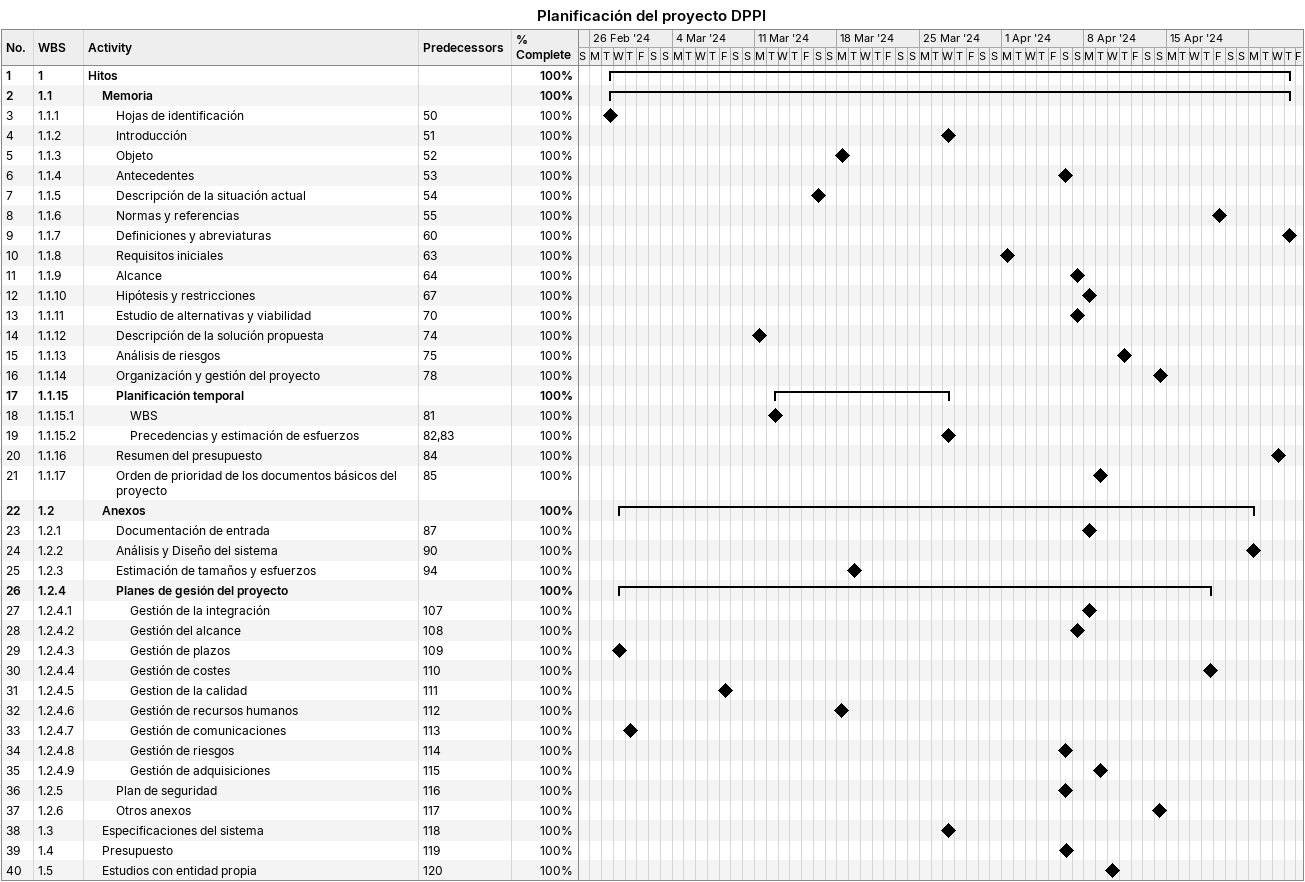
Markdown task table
Planificación del proyecto DPPI

| ID | WBS | Task | Start | Finish | Predecessors | % complete |
|---|---|---|---|---|---|---|
| 1 | 1 | **Hitos** | 2024-02-27 | 2024-04-25 |  | 100 |
| 2 | 1.1 | **Memoria** | 2024-02-27 | 2024-04-25 |  | 100 |
| 3 | 1.1.1 | Hojas de identificación (milestone) | 2024-02-27 | 2024-02-27 | 50 | 100 |
| 4 | 1.1.2 | Introducción (milestone) | 2024-03-27 | 2024-03-27 | 51 | 100 |
| 5 | 1.1.3 | Objeto (milestone) | 2024-03-18 | 2024-03-18 | 52 | 100 |
| 6 | 1.1.4 | Antecedentes (milestone) | 2024-04-06 | 2024-04-06 | 53 | 100 |
| 7 | 1.1.5 | Descripción de la situación actual (milestone) | 2024-03-16 | 2024-03-16 | 54 | 100 |
| 8 | 1.1.6 | Normas y referencias (milestone) | 2024-04-19 | 2024-04-19 | 55 | 100 |
| 9 | 1.1.7 | Definiciones y abreviaturas (milestone) | 2024-04-25 | 2024-04-25 | 60 | 100 |
| 10 | 1.1.8 | Requisitos iniciales (milestone) | 2024-04-01 | 2024-04-01 | 63 | 100 |
| 11 | 1.1.9 | Alcance (milestone) | 2024-04-07 | 2024-04-07 | 64 | 100 |
| 12 | 1.1.10 | Hipótesis y restricciones (milestone) | 2024-04-08 | 2024-04-08 | 67 | 100 |
| 13 | 1.1.11 | Estudio de alternativas y viabilidad (milestone) | 2024-04-07 | 2024-04-07 | 70 | 100 |
| 14 | 1.1.12 | Descripción de la solución propuesta (milestone) | 2024-03-11 | 2024-03-11 | 74 | 100 |
| 15 | 1.1.13 | Análisis de riesgos (milestone) | 2024-04-11 | 2024-04-11 | 75 | 100 |
| 16 | 1.1.14 | Organización y gestión del proyecto (milestone) | 2024-04-14 | 2024-04-14 | 78 | 100 |
| 17 | 1.1.15 | **Planificación temporal** | 2024-03-12 | 2024-03-27 |  | 100 |
| 18 | 1.1.15.1 | WBS (milestone) | 2024-03-12 | 2024-03-12 | 81 | 100 |
| 19 | 1.1.15.2 | Precedencias y estimación de esfuerzos (milestone) | 2024-03-27 | 2024-03-27 | 82, 83 | 100 |
| 20 | 1.1.16 | Resumen del presupuesto (milestone) | 2024-04-24 | 2024-04-24 | 84 | 100 |
| 21 | 1.1.17 | Orden de prioridad de los documentos básicos del proyecto (milestone) | 2024-04-09 | 2024-04-09 | 85 | 100 |
| 22 | 1.2 | **Anexos** | 2024-02-28 | 2024-04-22 |  | 100 |
| 23 | 1.2.1 | Documentación de entrada (milestone) | 2024-04-08 | 2024-04-08 | 87 | 100 |
| 24 | 1.2.2 | Análisis y Diseño del sistema (milestone) | 2024-04-22 | 2024-04-22 | 90 | 100 |
| 25 | 1.2.3 | Estimación de tamaños y esfuerzos (milestone) | 2024-03-19 | 2024-03-19 | 94 | 100 |
| 26 | 1.2.4 | **Planes de gesión del proyecto** | 2024-02-28 | 2024-04-18 |  | 100 |
| 27 | 1.2.4.1 | Gestión de la integración (milestone) | 2024-04-08 | 2024-04-08 | 107 | 100 |
| 28 | 1.2.4.2 | Gestión del alcance (milestone) | 2024-04-07 | 2024-04-07 | 108 | 100 |
| 29 | 1.2.4.3 | Gestión de plazos (milestone) | 2024-02-28 | 2024-02-28 | 109 | 100 |
| 30 | 1.2.4.4 | Gestión de costes (milestone) | 2024-04-18 | 2024-04-18 | 110 | 100 |
| 31 | 1.2.4.5 | Gestion de la calidad (milestone) | 2024-03-08 | 2024-03-08 | 111 | 100 |
| 32 | 1.2.4.6 | Gestión de recursos humanos (milestone) | 2024-03-18 | 2024-03-18 | 112 | 100 |
| 33 | 1.2.4.7 | Gestión de comunicaciones (milestone) | 2024-02-29 | 2024-02-29 | 113 | 100 |
| 34 | 1.2.4.8 | Gestión de riesgos (milestone) | 2024-04-06 | 2024-04-06 | 114 | 100 |
| 35 | 1.2.4.9 | Gestión de adquisiciones (milestone) | 2024-04-09 | 2024-04-09 | 115 | 100 |
| 36 | 1.2.5 | Plan de seguridad (milestone) | 2024-04-06 | 2024-04-06 | 116 | 100 |
| 37 | 1.2.6 | Otros anexos (milestone) | 2024-04-14 | 2024-04-14 | 117 | 100 |
| 38 | 1.3 | Especificaciones del sistema (milestone) | 2024-03-27 | 2024-03-27 | 118 | 100 |
| 39 | 1.4 | Presupuesto (milestone) | 2024-04-06 | 2024-04-06 | 119 | 100 |
| 40 | 1.5 | Estudios con entidad propia (milestone) | 2024-04-10 | 2024-04-10 | 120 | 100 |
